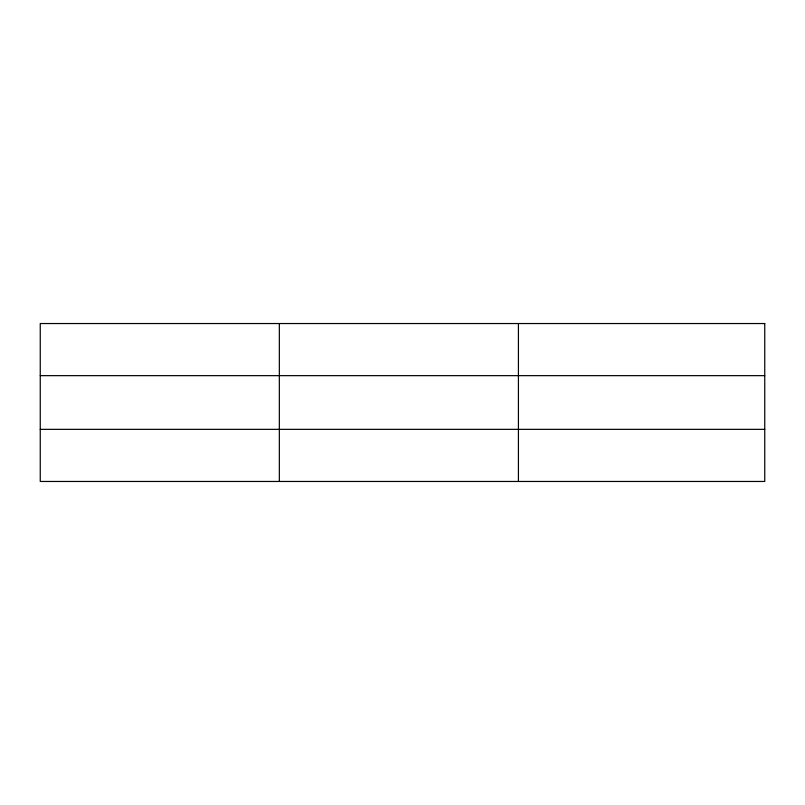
<?xml version="1.0" encoding="UTF-8"?>
<svg xmlns="http://www.w3.org/2000/svg" width="805" height="805" viewBox="0 0 805 805"><rect width="100%" height="100%" fill="white"/><g stroke="black" fill="none" stroke-linecap="round" stroke-linejoin="round"><path stroke-width="1.21" d="M279.335 481.46L279.335 323.54M518.42 481.46L518.42 323.54M40.25 375.653L764.75 375.653M40.25 429.347L764.75 429.347M764.75 323.54L764.75 481.46L40.25 481.46L40.25 323.54L764.75 323.54"/></g></svg>
